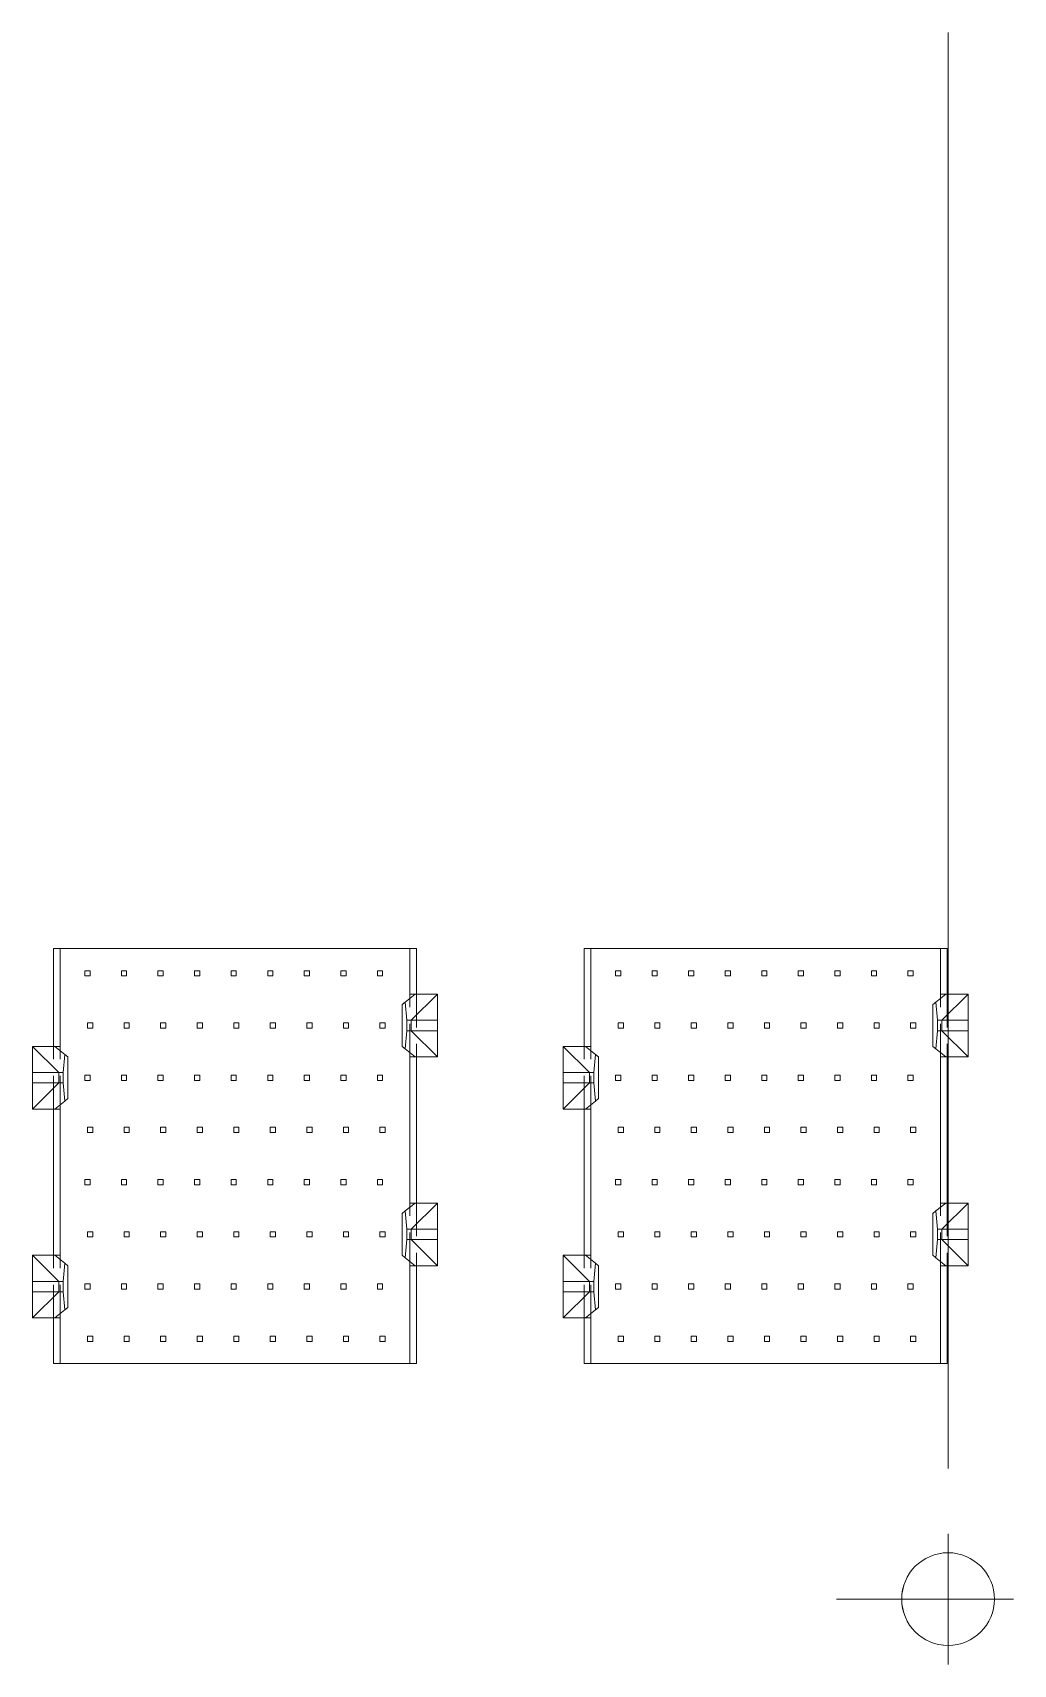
# Model space of a CAD drawing. Header units: millimetres. Extents: x -17 to 589, y 5 to 415.
# Drawn here: x 152.7 to 190.3, y 226.9 to 289.4 of the extents above; entities that cross this region are included whole.
import ezdxf

# ---------------------------------------------------------------- set-up
doc = ezdxf.new("R2010")
doc.units = ezdxf.units.MM
doc.linetypes.add('HIDDEN', pattern=[1.905, 1.27, -0.635])

# ---------------------------------------------------------------- blocks, each defined once
blk = doc.blocks.new('SW_CENTERMARKSYMBOL_1')
at = {"color": 0, "linetype": 'Continuous', "lineweight": 0}
for p, q in [((0, 125), (0, 70)), ((0, 65), (0, 67.5)), ((-2.5, 65), (-4.275, 65)), ((0, 65), (-2.5, 65)), ((0, 65), (0, 62.5)), ((0, 65), (2.5, 65))]:
    blk.add_line(p, q, dxfattribs=at)
blk = doc.blocks.new('d')
at = {"color": 5, "lineweight": 15}
blk.add_circle((796.919, 183.982), 1.775, dxfattribs=at)
at = {"color": 5, "lineweight": 0}
blk.add_blockref('SW_CENTERMARKSYMBOL_1', (796.919, 118.982), dxfattribs=at)

msp = doc.modelspace()

# ---------------------------------------------------------------- linework, layer by layer
at = {"color": 7, "linetype": 'Continuous', "lineweight": 15}
for p, q in [((153.5219, 254.3639), (153.5219, 250.6139)), ((153.7719, 254.3639), (153.5219, 254.3639)), ((153.7719, 254.3639), (153.7719, 250.6139)), ((167.1719, 254.3639), (153.7719, 254.3639)), ((167.1719, 252.6139), (167.1719, 254.3639)), ((167.4219, 254.3639), (167.1719, 254.3639)), ((167.4219, 254.3639), (167.4219, 252.6139)), ((173.8419, 254.3639), (173.8419, 250.6139)), ((174.0919, 254.3639), (173.8419, 254.3639)), ((174.0919, 254.3639), (174.0919, 250.6139)), ((187.4919, 254.3639), (174.0919, 254.3639)), ((187.4919, 252.6139), (187.4919, 254.3639)), ((187.7419, 254.3639), (187.4919, 254.3639)), ((187.7419, 254.3639), (187.7419, 252.6139)), ((167.3719, 252.6139), (166.9911, 252.3092)), ((167.1719, 252.6139), (167.3719, 252.6139)), ((168.2219, 252.6139), (167.2219, 251.6139)), ((167.3719, 252.6139), (168.2219, 252.6139)), ((168.2219, 252.6139), (168.2219, 251.6139)), ((187.6919, 252.6139), (187.3111, 252.3092)), ((187.4919, 252.6139), (187.6919, 252.6139)), ((188.5419, 252.6139), (187.5419, 251.6139)), ((187.6919, 252.6139), (188.5419, 252.6139)), ((188.5419, 252.6139), (188.5419, 251.6139)), ((166.8719, 252.2139), (166.9911, 252.3092)), ((166.8719, 250.6139), (166.8719, 252.2139)), ((166.9911, 252.3092), (167.0519, 251.6139)), ((187.1919, 252.2139), (187.3111, 252.3092)), ((187.1919, 250.6139), (187.1919, 252.2139)), ((187.3111, 252.3092), (187.3719, 251.6139)), ((167.0519, 251.6139), (167.0519, 251.2139)), ((167.2219, 251.6139), (167.0519, 251.6139)), ((167.2219, 251.2139), (167.2219, 251.6139)), ((168.2219, 251.6139), (167.2219, 251.6139)), ((168.2219, 251.6139), (168.2219, 251.2139)), ((187.3719, 251.6139), (187.3719, 251.2139)), ((187.5419, 251.6139), (187.3719, 251.6139)), ((187.5419, 251.2139), (187.5419, 251.6139)), ((188.5419, 251.6139), (187.5419, 251.6139)), ((188.5419, 251.6139), (188.5419, 251.2139)), ((167.0519, 251.2139), (166.9911, 250.5186)), ((167.0519, 251.2139), (167.2219, 251.2139)), ((167.2219, 251.2139), (168.2219, 250.2139)), ((167.2219, 251.2139), (168.2219, 251.2139)), ((168.2219, 251.2139), (168.2219, 250.2139)), ((187.3719, 251.2139), (187.3111, 250.5186)), ((187.3719, 251.2139), (187.5419, 251.2139)), ((187.5419, 251.2139), (188.5419, 250.2139)), ((187.5419, 251.2139), (188.5419, 251.2139)), ((188.5419, 251.2139), (188.5419, 250.2139)), ((153.7219, 249.6139), (152.7219, 250.6139)), ((152.7219, 249.6139), (152.7219, 250.6139)), ((152.7219, 250.6139), (153.5719, 250.6139)), ((153.9528, 250.3092), (153.5719, 250.6139)), ((153.5719, 250.6139), (153.7719, 250.6139)), ((153.8919, 249.6139), (153.9528, 250.3092)), ((153.9528, 250.3092), (154.0719, 250.2139)), ((154.0719, 250.2139), (154.0719, 248.6139)), ((166.9911, 250.5186), (166.8719, 250.6139)), ((166.9911, 250.5186), (167.3719, 250.2139)), ((167.1719, 244.6139), (167.1719, 250.2139)), ((167.3719, 250.2139), (167.1719, 250.2139)), ((168.2219, 250.2139), (167.3719, 250.2139)), ((167.4219, 250.2139), (167.4219, 244.6139)), ((174.0419, 249.6139), (173.0419, 250.6139)), ((173.0419, 249.6139), (173.0419, 250.6139)), ((173.0419, 250.6139), (173.8919, 250.6139)), ((174.2728, 250.3092), (173.8919, 250.6139)), ((173.8919, 250.6139), (174.0919, 250.6139)), ((174.2119, 249.6139), (174.2728, 250.3092)), ((174.2728, 250.3092), (174.3919, 250.2139)), ((174.3919, 250.2139), (174.3919, 248.6139)), ((187.3111, 250.5186), (187.1919, 250.6139)), ((187.3111, 250.5186), (187.6919, 250.2139)), ((187.4919, 244.6139), (187.4919, 250.2139)), ((187.6919, 250.2139), (187.4919, 250.2139)), ((188.5419, 250.2139), (187.6919, 250.2139)), ((187.7419, 250.2139), (187.7419, 244.6139)), ((152.7219, 249.2139), (152.7219, 249.6139)), ((153.7219, 249.6139), (152.7219, 249.6139)), ((153.7219, 249.6139), (153.7219, 249.2139)), ((153.8919, 249.6139), (153.7219, 249.6139)), ((153.8919, 249.2139), (153.8919, 249.6139)), ((173.0419, 249.2139), (173.0419, 249.6139)), ((174.0419, 249.6139), (173.0419, 249.6139)), ((174.0419, 249.6139), (174.0419, 249.2139)), ((174.2119, 249.6139), (174.0419, 249.6139)), ((174.2119, 249.2139), (174.2119, 249.6139)), ((152.7219, 249.2139), (153.7219, 249.2139)), ((152.7219, 248.2139), (152.7219, 249.2139)), ((152.7219, 248.2139), (153.7219, 249.2139)), ((153.7219, 249.2139), (153.8919, 249.2139)), ((153.9528, 248.5186), (153.8919, 249.2139)), ((173.0419, 249.2139), (174.0419, 249.2139)), ((173.0419, 248.2139), (173.0419, 249.2139)), ((173.0419, 248.2139), (174.0419, 249.2139)), ((174.0419, 249.2139), (174.2119, 249.2139)), ((174.2728, 248.5186), (174.2119, 249.2139)), ((153.5719, 248.2139), (152.7219, 248.2139)), ((153.5219, 242.6139), (153.5219, 248.2139)), ((153.9528, 248.5186), (153.5719, 248.2139)), ((153.7719, 248.2139), (153.5719, 248.2139)), ((153.7719, 248.2139), (153.7719, 242.6139)), ((154.0719, 248.6139), (153.9528, 248.5186)), ((173.8919, 248.2139), (173.0419, 248.2139)), ((173.8419, 242.6139), (173.8419, 248.2139)), ((174.2728, 248.5186), (173.8919, 248.2139)), ((174.0919, 248.2139), (173.8919, 248.2139)), ((174.0919, 248.2139), (174.0919, 242.6139)), ((174.3919, 248.6139), (174.2728, 248.5186)), ((167.3719, 244.6139), (166.9911, 244.3092)), ((167.1719, 244.6139), (167.3719, 244.6139)), ((168.2219, 244.6139), (167.2219, 243.6139)), ((167.3719, 244.6139), (168.2219, 244.6139)), ((168.2219, 244.6139), (168.2219, 243.6139)), ((187.6919, 244.6139), (187.3111, 244.3092)), ((187.4919, 244.6139), (187.6919, 244.6139)), ((188.5419, 244.6139), (187.5419, 243.6139)), ((187.6919, 244.6139), (188.5419, 244.6139)), ((188.5419, 244.6139), (188.5419, 243.6139)), ((166.8719, 244.2139), (166.9911, 244.3092)), ((166.8719, 242.6139), (166.8719, 244.2139)), ((166.9911, 244.3092), (167.0519, 243.6139)), ((187.1919, 244.2139), (187.3111, 244.3092)), ((187.1919, 242.6139), (187.1919, 244.2139)), ((187.3111, 244.3092), (187.3719, 243.6139)), ((167.0519, 243.2139), (166.9911, 242.5186)), ((167.0519, 243.6139), (167.0519, 243.2139)), ((167.2219, 243.6139), (167.0519, 243.6139)), ((167.0519, 243.2139), (167.2219, 243.2139)), ((167.2219, 243.2139), (167.2219, 243.6139)), ((168.2219, 243.6139), (167.2219, 243.6139)), ((167.2219, 243.2139), (168.2219, 243.2139)), ((167.2219, 243.2139), (168.2219, 242.2139)), ((168.2219, 243.6139), (168.2219, 243.2139)), ((168.2219, 243.2139), (168.2219, 242.2139)), ((187.3719, 243.2139), (187.3111, 242.5186)), ((187.3719, 243.6139), (187.3719, 243.2139)), ((187.5419, 243.6139), (187.3719, 243.6139)), ((187.3719, 243.2139), (187.5419, 243.2139)), ((187.5419, 243.2139), (187.5419, 243.6139)), ((188.5419, 243.6139), (187.5419, 243.6139)), ((187.5419, 243.2139), (188.5419, 243.2139)), ((187.5419, 243.2139), (188.5419, 242.2139)), ((188.5419, 243.6139), (188.5419, 243.2139)), ((188.5419, 243.2139), (188.5419, 242.2139)), ((153.7219, 241.6139), (152.7219, 242.6139)), ((152.7219, 241.6139), (152.7219, 242.6139)), ((152.7219, 242.6139), (153.5719, 242.6139)), ((153.5719, 242.6139), (153.9528, 242.3092)), ((153.5719, 242.6139), (153.7719, 242.6139)), ((166.9911, 242.5186), (166.8719, 242.6139)), ((167.3719, 242.2139), (166.9911, 242.5186)), ((173.0419, 242.6139), (173.8919, 242.6139)), ((174.0419, 241.6139), (173.0419, 242.6139)), ((173.0419, 241.6139), (173.0419, 242.6139)), ((173.8919, 242.6139), (174.2728, 242.3092)), ((173.8919, 242.6139), (174.0919, 242.6139)), ((187.3111, 242.5186), (187.1919, 242.6139)), ((187.6919, 242.2139), (187.3111, 242.5186)), ((153.8919, 241.6139), (153.9528, 242.3092)), ((153.9528, 242.3092), (154.0719, 242.2139)), ((154.0719, 242.2139), (154.0719, 240.6139)), ((167.1719, 238.4639), (167.1719, 242.2139)), ((167.3719, 242.2139), (167.1719, 242.2139)), ((168.2219, 242.2139), (167.3719, 242.2139)), ((167.4219, 242.2139), (167.4219, 238.4639)), ((174.2119, 241.6139), (174.2728, 242.3092)), ((174.2728, 242.3092), (174.3919, 242.2139)), ((174.3919, 242.2139), (174.3919, 240.6139)), ((187.4919, 238.4639), (187.4919, 242.2139)), ((187.6919, 242.2139), (187.4919, 242.2139)), ((188.5419, 242.2139), (187.6919, 242.2139)), ((187.7419, 242.2139), (187.7419, 238.4639)), ((152.7219, 241.2139), (152.7219, 241.6139)), ((153.7219, 241.6139), (152.7219, 241.6139)), ((153.8919, 241.6139), (153.7219, 241.6139)), ((153.7219, 241.6139), (153.7219, 241.2139)), ((153.8919, 241.2139), (153.8919, 241.6139)), ((173.0419, 241.2139), (173.0419, 241.6139)), ((174.0419, 241.6139), (173.0419, 241.6139)), ((174.2119, 241.6139), (174.0419, 241.6139)), ((174.0419, 241.6139), (174.0419, 241.2139)), ((174.2119, 241.2139), (174.2119, 241.6139)), ((152.7219, 240.2139), (153.7219, 241.2139)), ((152.7219, 241.2139), (153.7219, 241.2139)), ((152.7219, 240.2139), (152.7219, 241.2139)), ((153.7219, 241.2139), (153.8919, 241.2139)), ((153.9528, 240.5186), (153.8919, 241.2139)), ((173.0419, 240.2139), (174.0419, 241.2139)), ((173.0419, 240.2139), (173.0419, 241.2139)), ((173.0419, 241.2139), (174.0419, 241.2139)), ((174.0419, 241.2139), (174.2119, 241.2139)), ((174.2728, 240.5186), (174.2119, 241.2139)), ((153.5719, 240.2139), (152.7219, 240.2139)), ((153.5219, 238.4639), (153.5219, 240.2139)), ((153.5719, 240.2139), (153.9528, 240.5186)), ((153.7719, 240.2139), (153.5719, 240.2139)), ((153.7719, 240.2139), (153.7719, 238.4639)), ((154.0719, 240.6139), (153.9528, 240.5186)), ((173.8919, 240.2139), (173.0419, 240.2139)), ((173.8419, 238.4639), (173.8419, 240.2139)), ((173.8919, 240.2139), (174.2728, 240.5186)), ((174.0919, 240.2139), (173.8919, 240.2139)), ((174.0919, 240.2139), (174.0919, 238.4639)), ((174.3919, 240.6139), (174.2728, 240.5186)), ((153.5219, 238.4639), (153.7719, 238.4639)), ((153.7719, 238.4639), (167.1719, 238.4639)), ((167.4219, 238.4639), (167.1719, 238.4639)), ((173.8419, 238.4639), (174.0919, 238.4639)), ((174.0919, 238.4639), (187.4919, 238.4639)), ((187.7419, 238.4639), (187.4919, 238.4639))]:
    msp.add_line(p, q, dxfattribs=at)
at = {"color": 7, "linetype": 'HIDDEN', "lineweight": 0}
for p, q in [((154.7219, 253.5139), (154.7219, 253.3139)), ((154.7219, 253.5139), (154.9219, 253.5139)), ((154.9219, 253.3139), (154.7219, 253.3139)), ((154.9219, 253.5139), (154.9219, 253.3139)), ((156.1219, 253.5139), (156.1219, 253.3139)), ((156.1219, 253.5139), (156.3219, 253.5139)), ((156.3219, 253.3139), (156.1219, 253.3139)), ((156.3219, 253.5139), (156.3219, 253.3139)), ((157.5219, 253.5139), (157.5219, 253.3139)), ((157.5219, 253.5139), (157.7219, 253.5139)), ((157.7219, 253.3139), (157.5219, 253.3139)), ((157.7219, 253.5139), (157.7219, 253.3139)), ((158.9219, 253.5139), (158.9219, 253.3139)), ((158.9219, 253.5139), (159.1219, 253.5139)), ((159.1219, 253.3139), (158.9219, 253.3139)), ((159.1219, 253.5139), (159.1219, 253.3139)), ((160.3219, 253.5139), (160.3219, 253.3139)), ((160.3219, 253.5139), (160.5219, 253.5139)), ((160.5219, 253.3139), (160.3219, 253.3139)), ((160.5219, 253.5139), (160.5219, 253.3139)), ((161.7219, 253.5139), (161.7219, 253.3139)), ((161.7219, 253.5139), (161.9219, 253.5139)), ((161.9219, 253.3139), (161.7219, 253.3139)), ((161.9219, 253.5139), (161.9219, 253.3139)), ((163.1219, 253.5139), (163.1219, 253.3139)), ((163.1219, 253.5139), (163.3219, 253.5139)), ((163.3219, 253.3139), (163.1219, 253.3139)), ((163.3219, 253.5139), (163.3219, 253.3139)), ((164.5219, 253.5139), (164.5219, 253.3139)), ((164.5219, 253.5139), (164.7219, 253.5139)), ((164.7219, 253.3139), (164.5219, 253.3139)), ((164.7219, 253.5139), (164.7219, 253.3139)), ((165.9219, 253.5139), (165.9219, 253.3139)), ((165.9219, 253.5139), (166.1219, 253.5139)), ((166.1219, 253.3139), (165.9219, 253.3139)), ((166.1219, 253.5139), (166.1219, 253.3139)), ((175.0419, 253.5139), (175.0419, 253.3139)), ((175.0419, 253.5139), (175.2419, 253.5139)), ((175.2419, 253.3139), (175.0419, 253.3139)), ((175.2419, 253.5139), (175.2419, 253.3139)), ((176.4419, 253.5139), (176.4419, 253.3139)), ((176.4419, 253.5139), (176.6419, 253.5139)), ((176.6419, 253.3139), (176.4419, 253.3139)), ((176.6419, 253.5139), (176.6419, 253.3139)), ((177.8419, 253.5139), (177.8419, 253.3139)), ((177.8419, 253.5139), (178.0419, 253.5139)), ((178.0419, 253.3139), (177.8419, 253.3139)), ((178.0419, 253.5139), (178.0419, 253.3139)), ((179.2419, 253.5139), (179.2419, 253.3139)), ((179.2419, 253.5139), (179.4419, 253.5139)), ((179.4419, 253.3139), (179.2419, 253.3139)), ((179.4419, 253.5139), (179.4419, 253.3139)), ((180.6419, 253.5139), (180.6419, 253.3139)), ((180.6419, 253.5139), (180.8419, 253.5139)), ((180.8419, 253.3139), (180.6419, 253.3139)), ((180.8419, 253.5139), (180.8419, 253.3139)), ((182.0419, 253.5139), (182.0419, 253.3139)), ((182.0419, 253.5139), (182.2419, 253.5139)), ((182.2419, 253.3139), (182.0419, 253.3139)), ((182.2419, 253.5139), (182.2419, 253.3139)), ((183.4419, 253.5139), (183.4419, 253.3139)), ((183.4419, 253.5139), (183.6419, 253.5139)), ((183.6419, 253.3139), (183.4419, 253.3139)), ((183.6419, 253.5139), (183.6419, 253.3139)), ((184.8419, 253.5139), (184.8419, 253.3139)), ((184.8419, 253.5139), (185.0419, 253.5139)), ((185.0419, 253.3139), (184.8419, 253.3139)), ((185.0419, 253.5139), (185.0419, 253.3139)), ((186.2419, 253.5139), (186.4419, 253.5139)), ((186.2419, 253.5139), (186.2419, 253.3139)), ((186.4419, 253.3139), (186.2419, 253.3139)), ((186.4419, 253.5139), (186.4419, 253.3139)), ((167.1719, 250.2139), (167.1719, 252.6139)), ((167.4219, 252.6139), (167.4219, 250.2139)), ((187.4919, 250.2139), (187.4919, 252.6139)), ((187.7419, 252.6139), (187.7419, 250.2139)), ((154.8219, 251.5139), (155.0219, 251.5139)), ((154.8219, 251.3139), (154.8219, 251.5139)), ((154.8219, 251.3139), (155.0219, 251.3139)), ((155.0219, 251.5139), (155.0219, 251.3139)), ((156.2219, 251.3139), (156.2219, 251.5139)), ((156.2219, 251.5139), (156.4219, 251.5139)), ((156.2219, 251.3139), (156.4219, 251.3139)), ((156.4219, 251.5139), (156.4219, 251.3139)), ((157.6219, 251.5139), (157.8219, 251.5139)), ((157.6219, 251.3139), (157.6219, 251.5139)), ((157.6219, 251.3139), (157.8219, 251.3139)), ((157.8219, 251.5139), (157.8219, 251.3139)), ((159.0219, 251.5139), (159.2219, 251.5139)), ((159.0219, 251.3139), (159.0219, 251.5139)), ((159.0219, 251.3139), (159.2219, 251.3139)), ((159.2219, 251.5139), (159.2219, 251.3139)), ((160.4219, 251.5139), (160.6219, 251.5139)), ((160.4219, 251.3139), (160.4219, 251.5139)), ((160.4219, 251.3139), (160.6219, 251.3139)), ((160.6219, 251.5139), (160.6219, 251.3139)), ((161.8219, 251.5139), (162.0219, 251.5139)), ((161.8219, 251.3139), (161.8219, 251.5139)), ((161.8219, 251.3139), (162.0219, 251.3139)), ((162.0219, 251.5139), (162.0219, 251.3139)), ((163.2219, 251.5139), (163.4219, 251.5139)), ((163.2219, 251.3139), (163.2219, 251.5139)), ((163.2219, 251.3139), (163.4219, 251.3139)), ((163.4219, 251.5139), (163.4219, 251.3139)), ((164.6219, 251.5139), (164.8219, 251.5139)), ((164.6219, 251.3139), (164.6219, 251.5139)), ((164.6219, 251.3139), (164.8219, 251.3139)), ((164.8219, 251.5139), (164.8219, 251.3139)), ((166.0219, 251.5139), (166.2219, 251.5139)), ((166.0219, 251.3139), (166.0219, 251.5139)), ((166.0219, 251.3139), (166.2219, 251.3139)), ((166.2219, 251.5139), (166.2219, 251.3139)), ((175.1419, 251.5139), (175.3419, 251.5139)), ((175.1419, 251.3139), (175.1419, 251.5139)), ((175.1419, 251.3139), (175.3419, 251.3139)), ((175.3419, 251.5139), (175.3419, 251.3139)), ((176.5419, 251.3139), (176.5419, 251.5139)), ((176.5419, 251.5139), (176.7419, 251.5139)), ((176.5419, 251.3139), (176.7419, 251.3139)), ((176.7419, 251.5139), (176.7419, 251.3139)), ((177.9419, 251.3139), (177.9419, 251.5139)), ((177.9419, 251.5139), (178.1419, 251.5139)), ((177.9419, 251.3139), (178.1419, 251.3139)), ((178.1419, 251.5139), (178.1419, 251.3139)), ((179.3419, 251.3139), (179.3419, 251.5139)), ((179.3419, 251.5139), (179.5419, 251.5139)), ((179.3419, 251.3139), (179.5419, 251.3139)), ((179.5419, 251.5139), (179.5419, 251.3139)), ((180.7419, 251.3139), (180.7419, 251.5139)), ((180.7419, 251.5139), (180.9419, 251.5139)), ((180.7419, 251.3139), (180.9419, 251.3139)), ((180.9419, 251.5139), (180.9419, 251.3139)), ((182.1419, 251.5139), (182.3419, 251.5139)), ((182.1419, 251.3139), (182.1419, 251.5139)), ((182.1419, 251.3139), (182.3419, 251.3139)), ((182.3419, 251.5139), (182.3419, 251.3139)), ((183.5419, 251.5139), (183.7419, 251.5139)), ((183.5419, 251.3139), (183.5419, 251.5139)), ((183.5419, 251.3139), (183.7419, 251.3139)), ((183.7419, 251.5139), (183.7419, 251.3139)), ((184.9419, 251.5139), (185.1419, 251.5139)), ((184.9419, 251.3139), (184.9419, 251.5139)), ((184.9419, 251.3139), (185.1419, 251.3139)), ((185.1419, 251.5139), (185.1419, 251.3139)), ((186.3419, 251.3139), (186.3419, 251.5139)), ((186.3419, 251.5139), (186.5419, 251.5139)), ((186.3419, 251.3139), (186.5419, 251.3139)), ((186.5419, 251.5139), (186.5419, 251.3139)), ((153.5219, 248.2139), (153.5219, 250.6139)), ((153.7719, 248.2139), (153.7719, 250.6139)), ((173.8419, 248.2139), (173.8419, 250.6139)), ((174.0919, 248.2139), (174.0919, 250.6139)), ((154.7219, 249.5139), (154.7219, 249.3139)), ((154.7219, 249.5139), (154.9219, 249.5139)), ((154.9219, 249.5139), (154.9219, 249.3139)), ((156.1219, 249.5139), (156.1219, 249.3139)), ((156.1219, 249.5139), (156.3219, 249.5139)), ((156.3219, 249.5139), (156.3219, 249.3139)), ((157.5219, 249.5139), (157.5219, 249.3139)), ((157.5219, 249.5139), (157.7219, 249.5139)), ((157.7219, 249.5139), (157.7219, 249.3139)), ((158.9219, 249.5139), (158.9219, 249.3139)), ((158.9219, 249.5139), (159.1219, 249.5139)), ((159.1219, 249.5139), (159.1219, 249.3139)), ((160.3219, 249.5139), (160.3219, 249.3139)), ((160.3219, 249.5139), (160.5219, 249.5139)), ((160.5219, 249.5139), (160.5219, 249.3139)), ((161.7219, 249.5139), (161.9219, 249.5139)), ((161.7219, 249.5139), (161.7219, 249.3139)), ((161.9219, 249.5139), (161.9219, 249.3139)), ((163.1219, 249.5139), (163.1219, 249.3139)), ((163.1219, 249.5139), (163.3219, 249.5139)), ((163.3219, 249.5139), (163.3219, 249.3139)), ((164.5219, 249.5139), (164.5219, 249.3139)), ((164.5219, 249.5139), (164.7219, 249.5139)), ((164.7219, 249.5139), (164.7219, 249.3139)), ((165.9219, 249.5139), (166.1219, 249.5139)), ((165.9219, 249.5139), (165.9219, 249.3139)), ((166.1219, 249.5139), (166.1219, 249.3139)), ((175.0419, 249.5139), (175.0419, 249.3139)), ((175.0419, 249.5139), (175.2419, 249.5139)), ((175.2419, 249.5139), (175.2419, 249.3139)), ((176.4419, 249.5139), (176.4419, 249.3139)), ((176.4419, 249.5139), (176.6419, 249.5139)), ((176.6419, 249.5139), (176.6419, 249.3139)), ((177.8419, 249.5139), (177.8419, 249.3139)), ((177.8419, 249.5139), (178.0419, 249.5139)), ((178.0419, 249.5139), (178.0419, 249.3139)), ((179.2419, 249.5139), (179.2419, 249.3139)), ((179.2419, 249.5139), (179.4419, 249.5139)), ((179.4419, 249.5139), (179.4419, 249.3139)), ((180.6419, 249.5139), (180.6419, 249.3139)), ((180.6419, 249.5139), (180.8419, 249.5139)), ((180.8419, 249.5139), (180.8419, 249.3139)), ((182.0419, 249.5139), (182.0419, 249.3139)), ((182.0419, 249.5139), (182.2419, 249.5139)), ((182.2419, 249.5139), (182.2419, 249.3139)), ((183.4419, 249.5139), (183.4419, 249.3139)), ((183.4419, 249.5139), (183.6419, 249.5139)), ((183.6419, 249.5139), (183.6419, 249.3139)), ((184.8419, 249.5139), (184.8419, 249.3139)), ((184.8419, 249.5139), (185.0419, 249.5139)), ((185.0419, 249.5139), (185.0419, 249.3139)), ((186.2419, 249.5139), (186.4419, 249.5139)), ((186.2419, 249.5139), (186.2419, 249.3139)), ((186.4419, 249.5139), (186.4419, 249.3139)), ((154.9219, 249.3139), (154.7219, 249.3139)), ((156.3219, 249.3139), (156.1219, 249.3139)), ((157.7219, 249.3139), (157.5219, 249.3139)), ((159.1219, 249.3139), (158.9219, 249.3139)), ((160.5219, 249.3139), (160.3219, 249.3139)), ((161.9219, 249.3139), (161.7219, 249.3139)), ((163.3219, 249.3139), (163.1219, 249.3139)), ((164.7219, 249.3139), (164.5219, 249.3139)), ((166.1219, 249.3139), (165.9219, 249.3139)), ((175.2419, 249.3139), (175.0419, 249.3139)), ((176.6419, 249.3139), (176.4419, 249.3139)), ((178.0419, 249.3139), (177.8419, 249.3139)), ((179.4419, 249.3139), (179.2419, 249.3139)), ((180.8419, 249.3139), (180.6419, 249.3139)), ((182.2419, 249.3139), (182.0419, 249.3139)), ((183.6419, 249.3139), (183.4419, 249.3139)), ((185.0419, 249.3139), (184.8419, 249.3139)), ((186.4419, 249.3139), (186.2419, 249.3139)), ((154.8219, 247.3139), (154.8219, 247.5139)), ((154.8219, 247.5139), (155.0219, 247.5139)), ((155.0219, 247.5139), (155.0219, 247.3139)), ((156.2219, 247.5139), (156.4219, 247.5139)), ((156.2219, 247.3139), (156.2219, 247.5139)), ((156.4219, 247.5139), (156.4219, 247.3139)), ((157.6219, 247.5139), (157.8219, 247.5139)), ((157.6219, 247.3139), (157.6219, 247.5139)), ((157.8219, 247.5139), (157.8219, 247.3139)), ((159.0219, 247.5139), (159.2219, 247.5139)), ((159.0219, 247.3139), (159.0219, 247.5139)), ((159.2219, 247.5139), (159.2219, 247.3139)), ((160.4219, 247.5139), (160.6219, 247.5139)), ((160.4219, 247.3139), (160.4219, 247.5139)), ((160.6219, 247.5139), (160.6219, 247.3139)), ((161.8219, 247.5139), (162.0219, 247.5139)), ((161.8219, 247.3139), (161.8219, 247.5139)), ((162.0219, 247.5139), (162.0219, 247.3139)), ((163.2219, 247.5139), (163.4219, 247.5139)), ((163.2219, 247.3139), (163.2219, 247.5139)), ((163.4219, 247.5139), (163.4219, 247.3139)), ((164.6219, 247.5139), (164.8219, 247.5139)), ((164.6219, 247.3139), (164.6219, 247.5139)), ((164.8219, 247.5139), (164.8219, 247.3139)), ((166.0219, 247.3139), (166.0219, 247.5139)), ((166.0219, 247.5139), (166.2219, 247.5139)), ((166.2219, 247.5139), (166.2219, 247.3139)), ((175.1419, 247.5139), (175.3419, 247.5139)), ((175.1419, 247.3139), (175.1419, 247.5139)), ((175.3419, 247.5139), (175.3419, 247.3139)), ((176.5419, 247.3139), (176.5419, 247.5139)), ((176.5419, 247.5139), (176.7419, 247.5139)), ((176.7419, 247.5139), (176.7419, 247.3139)), ((177.9419, 247.5139), (178.1419, 247.5139)), ((177.9419, 247.3139), (177.9419, 247.5139)), ((178.1419, 247.5139), (178.1419, 247.3139)), ((179.3419, 247.5139), (179.5419, 247.5139)), ((179.3419, 247.3139), (179.3419, 247.5139)), ((179.5419, 247.5139), (179.5419, 247.3139)), ((180.7419, 247.3139), (180.7419, 247.5139)), ((180.7419, 247.5139), (180.9419, 247.5139)), ((180.9419, 247.5139), (180.9419, 247.3139)), ((182.1419, 247.5139), (182.3419, 247.5139)), ((182.1419, 247.3139), (182.1419, 247.5139)), ((182.3419, 247.5139), (182.3419, 247.3139)), ((183.5419, 247.3139), (183.5419, 247.5139)), ((183.5419, 247.5139), (183.7419, 247.5139)), ((183.7419, 247.5139), (183.7419, 247.3139)), ((184.9419, 247.3139), (184.9419, 247.5139)), ((184.9419, 247.5139), (185.1419, 247.5139)), ((185.1419, 247.5139), (185.1419, 247.3139)), ((186.3419, 247.3139), (186.3419, 247.5139)), ((186.3419, 247.5139), (186.5419, 247.5139)), ((186.5419, 247.5139), (186.5419, 247.3139)), ((154.8219, 247.3139), (155.0219, 247.3139)), ((156.2219, 247.3139), (156.4219, 247.3139)), ((157.6219, 247.3139), (157.8219, 247.3139)), ((159.0219, 247.3139), (159.2219, 247.3139)), ((160.4219, 247.3139), (160.6219, 247.3139)), ((161.8219, 247.3139), (162.0219, 247.3139)), ((163.2219, 247.3139), (163.4219, 247.3139)), ((164.6219, 247.3139), (164.8219, 247.3139)), ((166.0219, 247.3139), (166.2219, 247.3139)), ((175.1419, 247.3139), (175.3419, 247.3139)), ((176.5419, 247.3139), (176.7419, 247.3139)), ((177.9419, 247.3139), (178.1419, 247.3139)), ((179.3419, 247.3139), (179.5419, 247.3139)), ((180.7419, 247.3139), (180.9419, 247.3139)), ((182.1419, 247.3139), (182.3419, 247.3139)), ((183.5419, 247.3139), (183.7419, 247.3139)), ((184.9419, 247.3139), (185.1419, 247.3139)), ((186.3419, 247.3139), (186.5419, 247.3139)), ((154.7219, 245.5139), (154.7219, 245.3139)), ((154.7219, 245.5139), (154.9219, 245.5139)), ((154.9219, 245.3139), (154.7219, 245.3139)), ((154.9219, 245.5139), (154.9219, 245.3139)), ((156.1219, 245.5139), (156.1219, 245.3139)), ((156.1219, 245.5139), (156.3219, 245.5139)), ((156.3219, 245.3139), (156.1219, 245.3139)), ((156.3219, 245.5139), (156.3219, 245.3139)), ((157.5219, 245.5139), (157.5219, 245.3139)), ((157.5219, 245.5139), (157.7219, 245.5139)), ((157.7219, 245.3139), (157.5219, 245.3139)), ((157.7219, 245.5139), (157.7219, 245.3139)), ((158.9219, 245.5139), (158.9219, 245.3139)), ((158.9219, 245.5139), (159.1219, 245.5139)), ((159.1219, 245.3139), (158.9219, 245.3139)), ((159.1219, 245.5139), (159.1219, 245.3139)), ((160.3219, 245.5139), (160.3219, 245.3139)), ((160.3219, 245.5139), (160.5219, 245.5139)), ((160.5219, 245.3139), (160.3219, 245.3139)), ((160.5219, 245.5139), (160.5219, 245.3139)), ((161.7219, 245.5139), (161.7219, 245.3139)), ((161.7219, 245.5139), (161.9219, 245.5139)), ((161.9219, 245.3139), (161.7219, 245.3139)), ((161.9219, 245.5139), (161.9219, 245.3139)), ((163.1219, 245.5139), (163.1219, 245.3139)), ((163.1219, 245.5139), (163.3219, 245.5139)), ((163.3219, 245.3139), (163.1219, 245.3139)), ((163.3219, 245.5139), (163.3219, 245.3139)), ((164.5219, 245.5139), (164.5219, 245.3139)), ((164.5219, 245.5139), (164.7219, 245.5139)), ((164.7219, 245.3139), (164.5219, 245.3139)), ((164.7219, 245.5139), (164.7219, 245.3139)), ((165.9219, 245.5139), (166.1219, 245.5139)), ((165.9219, 245.5139), (165.9219, 245.3139)), ((166.1219, 245.3139), (165.9219, 245.3139)), ((166.1219, 245.5139), (166.1219, 245.3139)), ((175.0419, 245.5139), (175.2419, 245.5139)), ((175.0419, 245.5139), (175.0419, 245.3139)), ((175.2419, 245.3139), (175.0419, 245.3139)), ((175.2419, 245.5139), (175.2419, 245.3139)), ((176.4419, 245.5139), (176.4419, 245.3139)), ((176.4419, 245.5139), (176.6419, 245.5139)), ((176.6419, 245.3139), (176.4419, 245.3139)), ((176.6419, 245.5139), (176.6419, 245.3139)), ((177.8419, 245.5139), (177.8419, 245.3139)), ((177.8419, 245.5139), (178.0419, 245.5139)), ((178.0419, 245.3139), (177.8419, 245.3139)), ((178.0419, 245.5139), (178.0419, 245.3139)), ((179.2419, 245.5139), (179.2419, 245.3139)), ((179.2419, 245.5139), (179.4419, 245.5139)), ((179.4419, 245.3139), (179.2419, 245.3139)), ((179.4419, 245.5139), (179.4419, 245.3139)), ((180.6419, 245.5139), (180.6419, 245.3139)), ((180.6419, 245.5139), (180.8419, 245.5139)), ((180.8419, 245.3139), (180.6419, 245.3139)), ((180.8419, 245.5139), (180.8419, 245.3139)), ((182.0419, 245.5139), (182.0419, 245.3139)), ((182.0419, 245.5139), (182.2419, 245.5139)), ((182.2419, 245.3139), (182.0419, 245.3139)), ((182.2419, 245.5139), (182.2419, 245.3139)), ((183.4419, 245.5139), (183.4419, 245.3139)), ((183.4419, 245.5139), (183.6419, 245.5139)), ((183.6419, 245.3139), (183.4419, 245.3139)), ((183.6419, 245.5139), (183.6419, 245.3139)), ((184.8419, 245.5139), (184.8419, 245.3139)), ((184.8419, 245.5139), (185.0419, 245.5139)), ((185.0419, 245.3139), (184.8419, 245.3139)), ((185.0419, 245.5139), (185.0419, 245.3139)), ((186.2419, 245.5139), (186.2419, 245.3139)), ((186.2419, 245.5139), (186.4419, 245.5139)), ((186.4419, 245.3139), (186.2419, 245.3139)), ((186.4419, 245.5139), (186.4419, 245.3139)), ((167.1719, 242.2139), (167.1719, 244.6139)), ((167.4219, 244.6139), (167.4219, 242.2139)), ((187.4919, 242.2139), (187.4919, 244.6139)), ((187.7419, 244.6139), (187.7419, 242.2139)), ((154.8219, 243.3139), (154.8219, 243.5139)), ((154.8219, 243.5139), (155.0219, 243.5139)), ((154.8219, 243.3139), (155.0219, 243.3139)), ((155.0219, 243.5139), (155.0219, 243.3139)), ((156.2219, 243.5139), (156.4219, 243.5139)), ((156.2219, 243.3139), (156.2219, 243.5139)), ((156.2219, 243.3139), (156.4219, 243.3139)), ((156.4219, 243.5139), (156.4219, 243.3139)), ((157.6219, 243.5139), (157.8219, 243.5139)), ((157.6219, 243.3139), (157.6219, 243.5139)), ((157.6219, 243.3139), (157.8219, 243.3139)), ((157.8219, 243.5139), (157.8219, 243.3139)), ((159.0219, 243.3139), (159.0219, 243.5139)), ((159.0219, 243.5139), (159.2219, 243.5139)), ((159.0219, 243.3139), (159.2219, 243.3139)), ((159.2219, 243.5139), (159.2219, 243.3139)), ((160.4219, 243.3139), (160.4219, 243.5139)), ((160.4219, 243.5139), (160.6219, 243.5139)), ((160.4219, 243.3139), (160.6219, 243.3139)), ((160.6219, 243.5139), (160.6219, 243.3139)), ((161.8219, 243.5139), (162.0219, 243.5139)), ((161.8219, 243.3139), (161.8219, 243.5139)), ((161.8219, 243.3139), (162.0219, 243.3139)), ((162.0219, 243.5139), (162.0219, 243.3139)), ((163.2219, 243.3139), (163.2219, 243.5139)), ((163.2219, 243.5139), (163.4219, 243.5139)), ((163.2219, 243.3139), (163.4219, 243.3139)), ((163.4219, 243.5139), (163.4219, 243.3139)), ((164.6219, 243.3139), (164.6219, 243.5139)), ((164.6219, 243.5139), (164.8219, 243.5139)), ((164.6219, 243.3139), (164.8219, 243.3139)), ((164.8219, 243.5139), (164.8219, 243.3139)), ((166.0219, 243.3139), (166.0219, 243.5139)), ((166.0219, 243.5139), (166.2219, 243.5139)), ((166.0219, 243.3139), (166.2219, 243.3139)), ((166.2219, 243.5139), (166.2219, 243.3139)), ((175.1419, 243.5139), (175.3419, 243.5139)), ((175.1419, 243.3139), (175.1419, 243.5139)), ((175.1419, 243.3139), (175.3419, 243.3139)), ((175.3419, 243.5139), (175.3419, 243.3139)), ((176.5419, 243.3139), (176.5419, 243.5139)), ((176.5419, 243.5139), (176.7419, 243.5139)), ((176.5419, 243.3139), (176.7419, 243.3139)), ((176.7419, 243.5139), (176.7419, 243.3139)), ((177.9419, 243.3139), (177.9419, 243.5139)), ((177.9419, 243.5139), (178.1419, 243.5139)), ((177.9419, 243.3139), (178.1419, 243.3139)), ((178.1419, 243.5139), (178.1419, 243.3139)), ((179.3419, 243.3139), (179.3419, 243.5139)), ((179.3419, 243.5139), (179.5419, 243.5139)), ((179.3419, 243.3139), (179.5419, 243.3139)), ((179.5419, 243.5139), (179.5419, 243.3139)), ((180.7419, 243.3139), (180.7419, 243.5139)), ((180.7419, 243.5139), (180.9419, 243.5139)), ((180.7419, 243.3139), (180.9419, 243.3139)), ((180.9419, 243.5139), (180.9419, 243.3139)), ((182.1419, 243.3139), (182.1419, 243.5139)), ((182.1419, 243.5139), (182.3419, 243.5139)), ((182.1419, 243.3139), (182.3419, 243.3139)), ((182.3419, 243.5139), (182.3419, 243.3139)), ((183.5419, 243.3139), (183.5419, 243.5139)), ((183.5419, 243.5139), (183.7419, 243.5139)), ((183.5419, 243.3139), (183.7419, 243.3139)), ((183.7419, 243.5139), (183.7419, 243.3139)), ((184.9419, 243.3139), (184.9419, 243.5139)), ((184.9419, 243.5139), (185.1419, 243.5139)), ((184.9419, 243.3139), (185.1419, 243.3139)), ((185.1419, 243.5139), (185.1419, 243.3139)), ((186.3419, 243.3139), (186.3419, 243.5139)), ((186.3419, 243.5139), (186.5419, 243.5139)), ((186.3419, 243.3139), (186.5419, 243.3139)), ((186.5419, 243.5139), (186.5419, 243.3139)), ((153.5219, 240.2139), (153.5219, 242.6139)), ((153.7719, 240.2139), (153.7719, 242.6139)), ((173.8419, 240.2139), (173.8419, 242.6139)), ((174.0919, 240.2139), (174.0919, 242.6139)), ((154.7219, 241.5139), (154.7219, 241.3139)), ((154.7219, 241.5139), (154.9219, 241.5139)), ((154.9219, 241.3139), (154.7219, 241.3139)), ((154.9219, 241.5139), (154.9219, 241.3139)), ((156.1219, 241.5139), (156.3219, 241.5139)), ((156.1219, 241.5139), (156.1219, 241.3139)), ((156.3219, 241.3139), (156.1219, 241.3139)), ((156.3219, 241.5139), (156.3219, 241.3139)), ((157.5219, 241.5139), (157.7219, 241.5139)), ((157.5219, 241.5139), (157.5219, 241.3139)), ((157.7219, 241.3139), (157.5219, 241.3139)), ((157.7219, 241.5139), (157.7219, 241.3139)), ((158.9219, 241.5139), (158.9219, 241.3139)), ((158.9219, 241.5139), (159.1219, 241.5139)), ((159.1219, 241.3139), (158.9219, 241.3139)), ((159.1219, 241.5139), (159.1219, 241.3139)), ((160.3219, 241.5139), (160.3219, 241.3139)), ((160.3219, 241.5139), (160.5219, 241.5139)), ((160.5219, 241.3139), (160.3219, 241.3139)), ((160.5219, 241.5139), (160.5219, 241.3139)), ((161.7219, 241.5139), (161.9219, 241.5139)), ((161.7219, 241.5139), (161.7219, 241.3139)), ((161.9219, 241.3139), (161.7219, 241.3139)), ((161.9219, 241.5139), (161.9219, 241.3139)), ((163.1219, 241.5139), (163.1219, 241.3139)), ((163.1219, 241.5139), (163.3219, 241.5139)), ((163.3219, 241.3139), (163.1219, 241.3139)), ((163.3219, 241.5139), (163.3219, 241.3139)), ((164.5219, 241.5139), (164.5219, 241.3139)), ((164.5219, 241.5139), (164.7219, 241.5139)), ((164.7219, 241.3139), (164.5219, 241.3139)), ((164.7219, 241.5139), (164.7219, 241.3139)), ((165.9219, 241.5139), (165.9219, 241.3139)), ((165.9219, 241.5139), (166.1219, 241.5139)), ((166.1219, 241.3139), (165.9219, 241.3139)), ((166.1219, 241.5139), (166.1219, 241.3139)), ((175.0419, 241.5139), (175.0419, 241.3139)), ((175.0419, 241.5139), (175.2419, 241.5139)), ((175.2419, 241.3139), (175.0419, 241.3139)), ((175.2419, 241.5139), (175.2419, 241.3139)), ((176.4419, 241.5139), (176.4419, 241.3139)), ((176.4419, 241.5139), (176.6419, 241.5139)), ((176.6419, 241.3139), (176.4419, 241.3139)), ((176.6419, 241.5139), (176.6419, 241.3139)), ((177.8419, 241.5139), (177.8419, 241.3139)), ((177.8419, 241.5139), (178.0419, 241.5139)), ((178.0419, 241.3139), (177.8419, 241.3139)), ((178.0419, 241.5139), (178.0419, 241.3139)), ((179.2419, 241.5139), (179.2419, 241.3139)), ((179.2419, 241.5139), (179.4419, 241.5139)), ((179.4419, 241.3139), (179.2419, 241.3139)), ((179.4419, 241.5139), (179.4419, 241.3139)), ((180.6419, 241.5139), (180.6419, 241.3139)), ((180.6419, 241.5139), (180.8419, 241.5139)), ((180.8419, 241.3139), (180.6419, 241.3139)), ((180.8419, 241.5139), (180.8419, 241.3139)), ((182.0419, 241.5139), (182.0419, 241.3139)), ((182.0419, 241.5139), (182.2419, 241.5139)), ((182.2419, 241.3139), (182.0419, 241.3139)), ((182.2419, 241.5139), (182.2419, 241.3139)), ((183.4419, 241.5139), (183.4419, 241.3139)), ((183.4419, 241.5139), (183.6419, 241.5139)), ((183.6419, 241.3139), (183.4419, 241.3139)), ((183.6419, 241.5139), (183.6419, 241.3139)), ((184.8419, 241.5139), (184.8419, 241.3139)), ((184.8419, 241.5139), (185.0419, 241.5139)), ((185.0419, 241.3139), (184.8419, 241.3139)), ((185.0419, 241.5139), (185.0419, 241.3139)), ((186.2419, 241.5139), (186.2419, 241.3139)), ((186.2419, 241.5139), (186.4419, 241.5139)), ((186.4419, 241.3139), (186.2419, 241.3139)), ((186.4419, 241.5139), (186.4419, 241.3139)), ((154.8219, 239.3139), (154.8219, 239.5139)), ((154.8219, 239.5139), (155.0219, 239.5139)), ((155.0219, 239.5139), (155.0219, 239.3139)), ((156.2219, 239.3139), (156.2219, 239.5139)), ((156.2219, 239.5139), (156.4219, 239.5139)), ((156.4219, 239.5139), (156.4219, 239.3139)), ((157.6219, 239.3139), (157.6219, 239.5139)), ((157.6219, 239.5139), (157.8219, 239.5139)), ((157.8219, 239.5139), (157.8219, 239.3139)), ((159.0219, 239.3139), (159.0219, 239.5139)), ((159.0219, 239.5139), (159.2219, 239.5139)), ((159.2219, 239.5139), (159.2219, 239.3139)), ((160.4219, 239.3139), (160.4219, 239.5139)), ((160.4219, 239.5139), (160.6219, 239.5139)), ((160.6219, 239.5139), (160.6219, 239.3139)), ((161.8219, 239.3139), (161.8219, 239.5139)), ((161.8219, 239.5139), (162.0219, 239.5139)), ((162.0219, 239.5139), (162.0219, 239.3139)), ((163.2219, 239.3139), (163.2219, 239.5139)), ((163.2219, 239.5139), (163.4219, 239.5139)), ((163.4219, 239.5139), (163.4219, 239.3139)), ((164.6219, 239.3139), (164.6219, 239.5139)), ((164.6219, 239.5139), (164.8219, 239.5139)), ((164.8219, 239.5139), (164.8219, 239.3139)), ((166.0219, 239.3139), (166.0219, 239.5139)), ((166.0219, 239.5139), (166.2219, 239.5139)), ((166.2219, 239.5139), (166.2219, 239.3139)), ((175.1419, 239.3139), (175.1419, 239.5139)), ((175.1419, 239.5139), (175.3419, 239.5139)), ((175.3419, 239.5139), (175.3419, 239.3139)), ((176.5419, 239.3139), (176.5419, 239.5139)), ((176.5419, 239.5139), (176.7419, 239.5139)), ((176.7419, 239.5139), (176.7419, 239.3139)), ((177.9419, 239.3139), (177.9419, 239.5139)), ((177.9419, 239.5139), (178.1419, 239.5139)), ((178.1419, 239.5139), (178.1419, 239.3139)), ((179.3419, 239.3139), (179.3419, 239.5139)), ((179.3419, 239.5139), (179.5419, 239.5139)), ((179.5419, 239.5139), (179.5419, 239.3139)), ((180.7419, 239.3139), (180.7419, 239.5139)), ((180.7419, 239.5139), (180.9419, 239.5139)), ((180.9419, 239.5139), (180.9419, 239.3139)), ((182.1419, 239.3139), (182.1419, 239.5139)), ((182.1419, 239.5139), (182.3419, 239.5139)), ((182.3419, 239.5139), (182.3419, 239.3139)), ((183.5419, 239.3139), (183.5419, 239.5139)), ((183.5419, 239.5139), (183.7419, 239.5139)), ((183.7419, 239.5139), (183.7419, 239.3139)), ((184.9419, 239.3139), (184.9419, 239.5139)), ((184.9419, 239.5139), (185.1419, 239.5139)), ((185.1419, 239.5139), (185.1419, 239.3139)), ((186.3419, 239.3139), (186.3419, 239.5139)), ((186.3419, 239.5139), (186.5419, 239.5139)), ((186.5419, 239.5139), (186.5419, 239.3139)), ((154.8219, 239.3139), (155.0219, 239.3139)), ((156.2219, 239.3139), (156.4219, 239.3139)), ((157.6219, 239.3139), (157.8219, 239.3139)), ((159.0219, 239.3139), (159.2219, 239.3139)), ((160.4219, 239.3139), (160.6219, 239.3139)), ((161.8219, 239.3139), (162.0219, 239.3139)), ((163.2219, 239.3139), (163.4219, 239.3139)), ((164.6219, 239.3139), (164.8219, 239.3139)), ((166.0219, 239.3139), (166.2219, 239.3139)), ((175.1419, 239.3139), (175.3419, 239.3139)), ((176.5419, 239.3139), (176.7419, 239.3139)), ((177.9419, 239.3139), (178.1419, 239.3139)), ((179.3419, 239.3139), (179.5419, 239.3139)), ((180.7419, 239.3139), (180.9419, 239.3139)), ((182.1419, 239.3139), (182.3419, 239.3139)), ((183.5419, 239.3139), (183.7419, 239.3139)), ((184.9419, 239.3139), (185.1419, 239.3139)), ((186.3419, 239.3139), (186.5419, 239.3139))]:
    msp.add_line(p, q, dxfattribs=at)
at = {"color": 7, "linetype": 'Continuous', "lineweight": 15}
msp.add_circle((187.7769, 229.4439), 1.775, dxfattribs=at)

# ---------------------------------------------------------------- block references
msp.add_blockref('d', (-609.1417, 45.4617))

doc.saveas('drawing.dxf')
